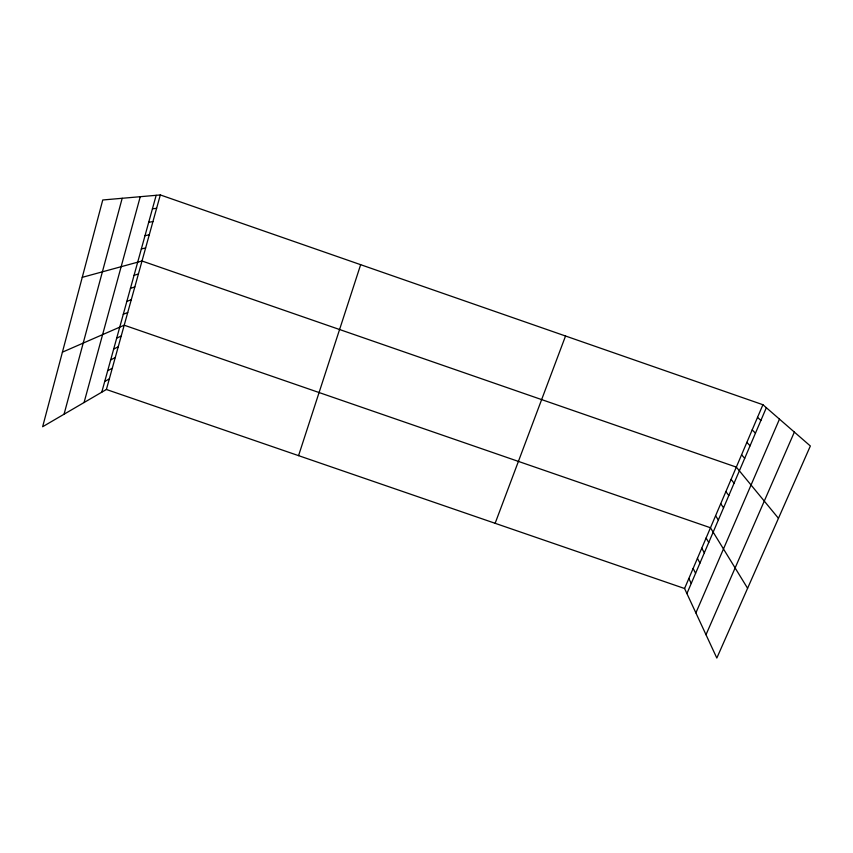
<?xml version="1.0" encoding="UTF-8"?>
<svg xmlns="http://www.w3.org/2000/svg" width="853" height="853" viewBox="0 0 853 853"><rect width="100%" height="100%" fill="white"/><g stroke="black" fill="none" stroke-linecap="round" stroke-linejoin="round"><path stroke-width="1.28" d="M64.06 414.217L122.182 198.28M84.063 402.531L140.255 196.702M101.763 392.199L156.163 195.305M106.39 389.49L160.321 194.942L762.913 404.727L810.35 445.991L716.829 658.058L684.575 588.517L106.39 389.49L42.65 426.724L102.755 199.986L160.321 194.942M298.561 455.641L360.659 264.686M495.135 523.305L565.539 336.018M684.575 588.517L762.913 404.727M686.921 593.571L766.335 407.702M695.888 612.902L779.471 419.132M706.007 634.728L794.356 432.087M104.727 381.483L109.323 378.903M107.691 370.724L112.276 368.272M110.687 359.913L115.24 357.578M113.684 349.048L118.215 346.84M116.701 338.129L121.201 336.05M62.418 352.161L124.207 325.206L710.474 527.762L747.601 588.293M123.28 314.309L127.726 312.507M126.852 301.386L131.266 299.734M130.445 288.399L134.827 286.896M134.06 275.327L138.41 273.984M82.251 277.342L142.003 260.997L736.32 467.113L778.458 518.315M141.342 248.959L145.628 247.935M145.021 235.663L149.264 234.81M148.71 222.292L152.932 221.599M152.431 208.836L156.611 208.303M757.528 417.341L760.887 420.476M752.186 429.891L755.459 433.164M746.865 442.366L750.064 445.788M741.577 454.777L744.701 458.338M731.096 479.375L734.07 483.224M725.892 491.573L728.803 495.561M720.721 503.707L723.557 507.823M715.582 515.766L718.343 520.021M706.103 538.008L708.736 542.508M701.763 548.202L704.333 552.819M697.434 558.352L699.95 563.087M693.126 568.45L695.59 573.291M688.84 578.505L691.25 583.463"/></g></svg>
